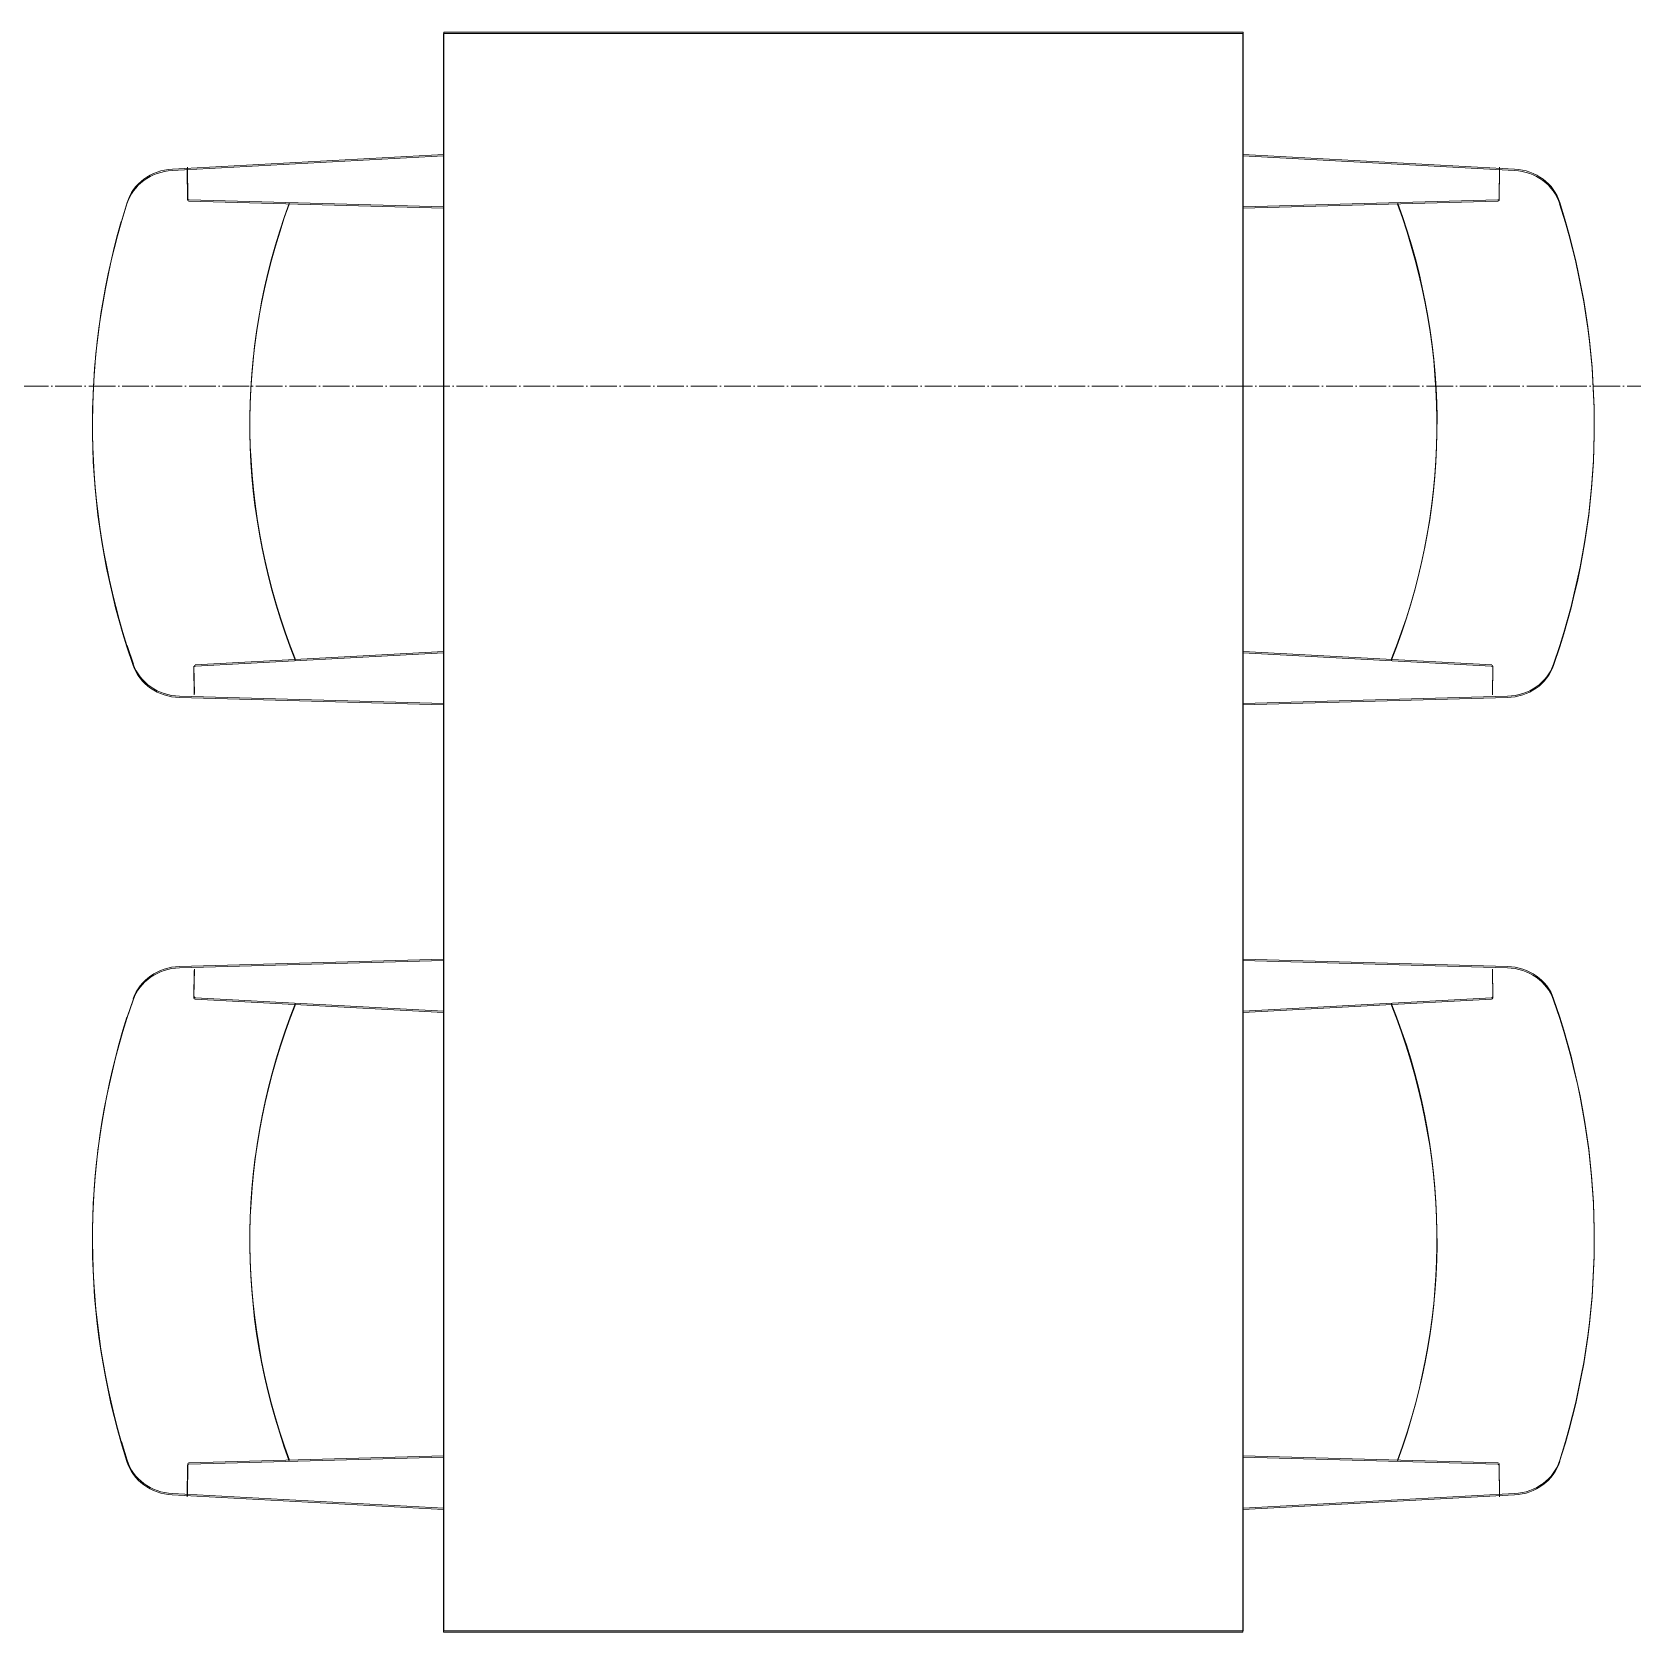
# Model space of a CAD drawing. Header units: millimetres. Extents: x -32 to 417638015, y -35 to 175284279.
# Drawn here: x 213377 to 214578, y 52628 to 53829 of the extents above; entities that cross this region are included whole.
import ezdxf

# ---------------------------------------------------------------- set-up
doc = ezdxf.new("R2010")
doc.units = ezdxf.units.MM
doc.linetypes.add('ADSK_Линия сетки', pattern=[25, 20, -2.5, 0, -2.5])
for name, color, linetype, lineweight in [('_ЭМ_ТХобщее_слой', 7, 'Continuous', 30), ('Оси', 253, 'Continuous', 9), ('ТХ', 5, 'Continuous', 0), ('ШТРИХОВКА', 252, 'Continuous', 15)]:
    doc.layers.add(name, color=color, linetype=linetype, lineweight=lineweight)
doc.layers.add('ЭОМ_Лотки рабочие', color=5, linetype='Continuous')

# ---------------------------------------------------------------- blocks, each defined once
blk = doc.blocks.new('ТХ 1 этаж.')
at = {"layer": 'ТХ', "color": 252, "ltscale": 60, "true_color": 0x939598}
for p, q in [((51201.2, 591.4), (51404.8, 602.4)), ((52208.5, 591.4), (52004.8, 602.4)), ((51212.7, 569.1), (51212.4, 592.9)), ((52197, 569.1), (52197.3, 592.9)), ((51162.9, 552.2), (51167.2, 566.3)), ((51213.7, 568.3), (51404.8, 563.1)), ((52196, 568.3), (52004.8, 563.1)), ((52246.8, 552.2), (52242.4, 566.3)), ((51167.2, 233.9), (51171.9, 219.9)), ((51218.3, 219.2), (51404.8, 229.3)), ((52191.4, 219.2), (52004.8, 229.3)), ((52242.5, 233.9), (52237.8, 219.9)), ((51217.4, 218.3), (51217.7, 197.7)), ((52192.2, 218.3), (52192, 197.7)), ((51206.5, 195.7), (51404.8, 190.3)), ((52203.2, 195.7), (52004.8, 190.3)), ((51206.5, -7.1), (51404.8, -1.7)), ((51217.4, -29.7), (51217.7, -9.1)), ((52203.2, -7.1), (52004.8, -1.7)), ((52192.2, -29.7), (52192, -9.1)), ((51167.2, -45.2), (51171.9, -31.3)), ((51218.3, -30.6), (51404.8, -40.7)), ((52191.4, -30.6), (52004.8, -40.7)), ((52242.5, -45.2), (52237.8, -31.3)), ((51162.9, -363.6), (51167.2, -377.7)), ((52246.8, -363.6), (52242.4, -377.7)), ((51212.7, -380.5), (51212.4, -404.3)), ((51213.7, -379.7), (51404.8, -374.4)), ((52196, -379.7), (52004.8, -374.4)), ((52197, -380.5), (52197.3, -404.3)), ((51201.2, -402.8), (51404.8, -413.8)), ((52208.5, -402.8), (52004.8, -413.8))]:
    blk.add_line(p, q, dxfattribs=at)
at = {"layer": 'ТХ', "color": 252, "true_color": 0x939598}
blk.add_lwpolyline([(52004.8, 694.3), (52004.8, -505.7), (51404.8, -505.7), (51404.8, 694.3)], close=True, dxfattribs=at)
at = {"layer": 'ТХ', "color": 252, "ltscale": 60, "true_color": 0x939598, "extrusion": (0, 0, -1)}
for centre, major_axis, start_param, end_param in [((51203.3, 557.1), (37.5, 0.5), -2.855011, -1.615134), ((51213.7, 569.1), (0.937, 0.013), 1.615134, 3.141593), ((51823.3, 402), (563.9, 7.6), 2.803241, 3.479568), ((51790.1, 401.4), (-648.8, -8.7), -0.270966, 0.270966), ((51207.7, 230.1), (37.5, 0.5), 1.615134, 2.855011), ((51218.4, 218.3), (0.937, 0.013), 3.141593, 4.668051), ((52202, -41.5), (-37.5, -0.5), 1.615134, 2.855011), ((51586.4, -213.3), (-563.9, -7.6), 2.803241, 3.479568), ((52191.3, -29.7), (-0.937, -0.013), 3.141593, 4.668051), ((51619.6, -212.8), (648.8, 8.7), -0.270966, 0.270966), ((52196, -380.5), (-0.937, -0.013), 1.615134, 3.141593), ((52206.4, -368.5), (-37.5, -0.5), -2.855011, -1.615134)]:
    blk.add_ellipse(centre, major_axis=major_axis, ratio=0.916667, start_param=start_param, end_param=end_param, dxfattribs=at)
at = {"layer": 'ТХ', "color": 252, "ltscale": 60, "true_color": 0x939598}
for centre, major_axis, start_param, end_param in [((52206.4, 557.1), (-37.5, 0.5), -2.855011, -1.615134), ((51586.4, 402), (-563.9, 7.6), 2.803241, 3.479568), ((52196, 569.1), (-0.937, 0.013), 1.615134, 3.141593), ((51619.6, 401.4), (648.8, -8.7), -0.270966, 0.270966), ((52191.3, 218.3), (-0.937, 0.013), 3.141593, 4.668051), ((52202, 230.1), (-37.5, 0.5), 1.615134, 2.855011), ((51207.7, -41.5), (37.5, -0.5), 1.615134, 2.855011), ((51218.4, -29.7), (0.937, -0.013), 3.141593, 4.668051), ((51823.3, -213.3), (563.9, -7.6), 2.803241, 3.479568), ((51790.1, -212.8), (-648.8, 8.7), -0.270966, 0.270966), ((51203.3, -368.5), (37.5, -0.5), -2.855011, -1.615134), ((51213.7, -380.5), (0.937, -0.013), 1.615134, 3.141593)]:
    blk.add_ellipse(centre, major_axis=major_axis, ratio=0.916667, start_param=start_param, end_param=end_param, dxfattribs=at)
blk = doc.blocks.new('1 этаж')
at = {"layer": 'Оси', "color": 8, "linetype": 'ADSK_Линия сетки'}
blk.add_line((-9557.528, 1983.902), (56672.201, 1983.902), dxfattribs=at)
at = {"layer": 'ЭОМ_Лотки рабочие'}
blk.add_blockref('ТХ 1 этаж.', (-6856.492, 1554.379), dxfattribs=at)
blk = doc.blocks.new('_ЭМ_ТХ2_1этаж')
at = {"layer": 'ТХ', "color": 252, "ltscale": 60, "true_color": 0x939598}
for p, q in [((162349.1, -68602.1), (162552.7, -68591.1)), ((163356.4, -68602.1), (163152.7, -68591.1)), ((162360.6, -68624.4), (162360.3, -68600.6)), ((163344.8, -68624.4), (163345.2, -68600.6)), ((162310.8, -68641.3), (162315.1, -68627.2)), ((162361.5, -68625.2), (162552.7, -68630.4)), ((163343.9, -68625.2), (163152.7, -68630.4)), ((163394.7, -68641.3), (163390.3, -68627.2)), ((162315.1, -68959.6), (162319.8, -68973.6)), ((162366.2, -68974.3), (162552.7, -68964.2)), ((163339.3, -68974.3), (163152.7, -68964.2)), ((163390.4, -68959.6), (163385.7, -68973.6)), ((162365.3, -68975.2), (162365.6, -68995.8)), ((163340.1, -68975.2), (163339.9, -68995.8)), ((162354.4, -68997.8), (162552.7, -69003.2)), ((163351.1, -68997.8), (163152.7, -69003.2)), ((162354.4, -69200.6), (162552.7, -69195.2)), ((163351.1, -69200.6), (163152.7, -69195.2)), ((162365.3, -69223.2), (162365.6, -69202.6)), ((163340.1, -69223.2), (163339.9, -69202.6)), ((162315.1, -69238.8), (162319.8, -69224.8)), ((162366.2, -69224.1), (162552.7, -69234.2)), ((163339.3, -69224.1), (163152.7, -69234.2)), ((163390.4, -69238.8), (163385.7, -69224.8)), ((162310.8, -69557.1), (162315.1, -69571.2)), ((163394.7, -69557.1), (163390.3, -69571.2)), ((162361.5, -69573.2), (162552.7, -69568)), ((163343.9, -69573.2), (163152.7, -69568)), ((162360.6, -69574), (162360.3, -69597.8)), ((163344.8, -69574), (163345.2, -69597.8)), ((162349.1, -69596.3), (162552.7, -69607.3)), ((163356.4, -69596.3), (163152.7, -69607.3))]:
    blk.add_line(p, q, dxfattribs=at)
at = {"layer": 'ТХ', "color": 252, "true_color": 0x939598}
blk.add_lwpolyline([(163152.7, -68499.2), (163152.7, -69699.2), (162552.7, -69699.2), (162552.7, -68499.2)], close=True, dxfattribs=at)
at = {"layer": 'ТХ', "color": 252, "ltscale": 60, "true_color": 0x939598, "extrusion": (0, 0, -1)}
for centre, major_axis, start_param, end_param in [((162351.2, -68636.4), (37.5, 0.5), -2.855011, -1.615134), ((162361.6, -68624.4), (0.937, 0.013), 1.615134, 3.141593), ((162971.2, -68791.5), (563.9, 7.6), 2.803241, 3.479568), ((162938, -68792.1), (-648.8, -8.7), -0.270966, 0.270966), ((162355.6, -68963.4), (37.5, 0.5), 1.615134, 2.855011), ((162366.3, -68975.2), (0.937, 0.013), 3.141593, 4.668051), ((163349.9, -69235), (-37.5, -0.5), 1.615134, 2.855011), ((162734.3, -69406.9), (-563.9, -7.6), 2.803241, 3.479568), ((163339.2, -69223.2), (-0.937, -0.013), 3.141593, 4.668051), ((162767.4, -69406.3), (648.8, 8.7), -0.270966, 0.270966), ((163343.9, -69574), (-0.937, -0.013), 1.615134, 3.141593), ((163354.3, -69562), (-37.5, -0.5), -2.855011, -1.615134)]:
    blk.add_ellipse(centre, major_axis=major_axis, ratio=0.916667, start_param=start_param, end_param=end_param, dxfattribs=at)
at = {"layer": 'ТХ', "color": 252, "ltscale": 60, "true_color": 0x939598}
for centre, major_axis, start_param, end_param in [((163354.3, -68636.4), (-37.5, 0.5), -2.855011, -1.615134), ((162734.3, -68791.5), (-563.9, 7.6), 2.803241, 3.479568), ((163343.9, -68624.4), (-0.937, 0.013), 1.615134, 3.141593), ((162767.4, -68792.1), (648.8, -8.7), -0.270966, 0.270966), ((163339.2, -68975.2), (-0.937, 0.013), 3.141593, 4.668051), ((163349.9, -68963.4), (-37.5, 0.5), 1.615134, 2.855011), ((162355.6, -69235), (37.5, -0.5), 1.615134, 2.855011), ((162366.3, -69223.2), (0.937, -0.013), 3.141593, 4.668051), ((162971.2, -69406.9), (563.9, -7.6), 2.803241, 3.479568), ((162938, -69406.3), (-648.8, 8.7), -0.270966, 0.270966), ((162351.2, -69562), (37.5, -0.5), -2.855011, -1.615134), ((162361.6, -69574), (0.937, -0.013), 1.615134, 3.141593)]:
    blk.add_ellipse(centre, major_axis=major_axis, ratio=0.916667, start_param=start_param, end_param=end_param, dxfattribs=at)

msp = doc.modelspace()

# ---------------------------------------------------------------- block references
at = {"layer": '_ЭМ_ТХобщее_слой', "lineweight": 50}
msp.add_blockref('_ЭМ_ТХ2_1этаж', (51133.1, 122328.2), dxfattribs=at)
at = {"layer": 'ШТРИХОВКА'}
msp.add_blockref('1 этаж', (169137.4, 51579.3), dxfattribs=at)

doc.saveas('drawing.dxf')
